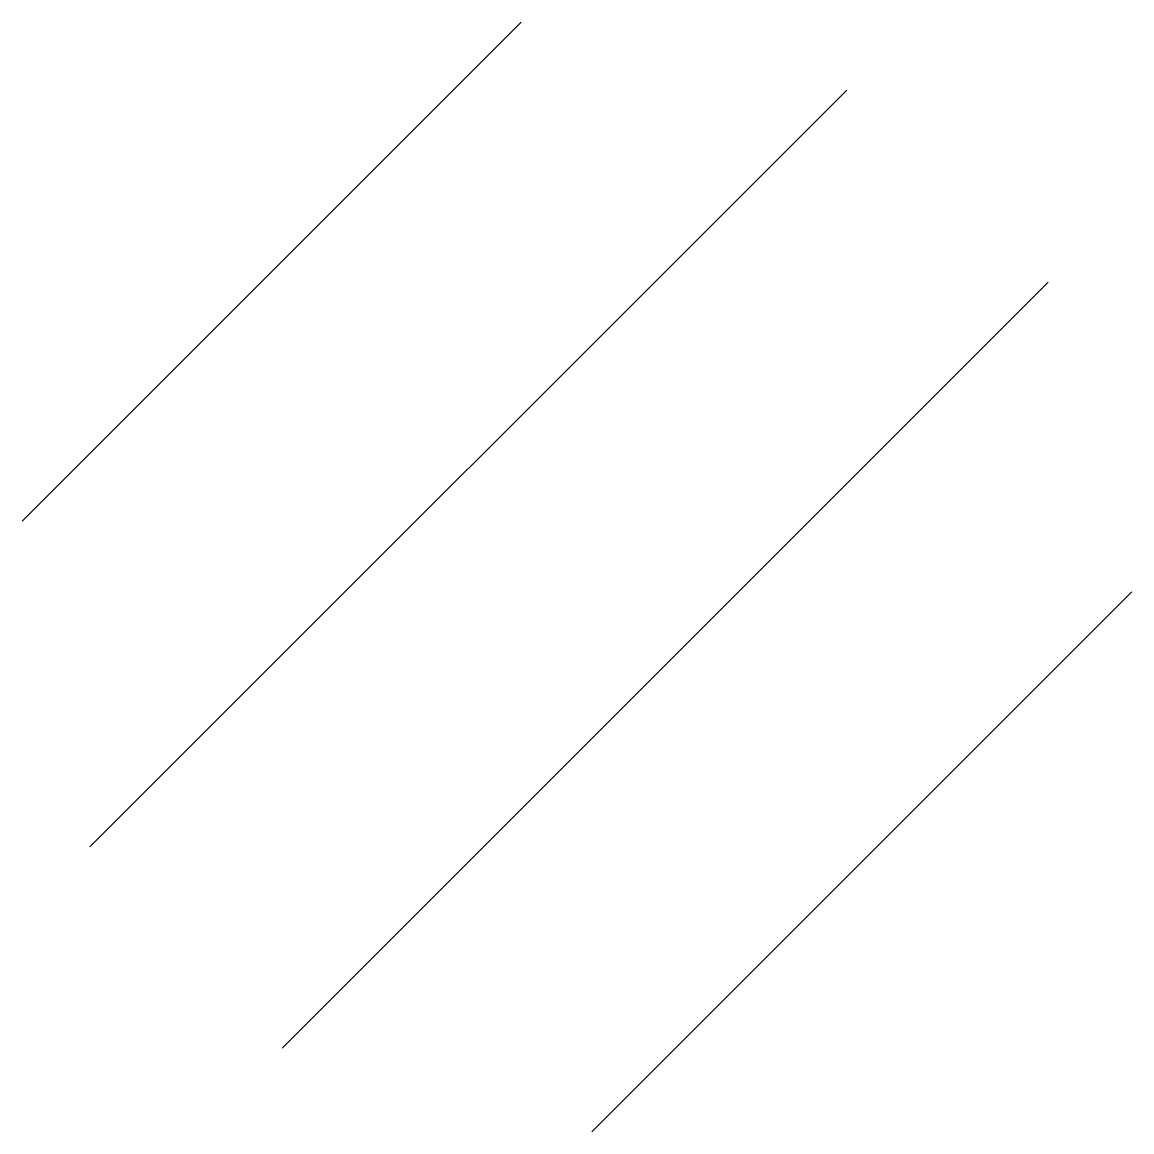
# Paper-space layout 'Layout1' of a CAD drawing. Extents: x -0.0199 to 0.02, y -0.02 to 0.0199.
import ezdxf

# ---------------------------------------------------------------- set-up
doc = ezdxf.new("R2010")
doc.units = 0
doc.layers.get('0').update_dxf_attribs({"linetype": 'CONTINUOUS'})
doc.layers.add('ACERO', color=5, linetype='CONTINUOUS')

# ---------------------------------------------------------------- blocks, each defined once
blk = doc.blocks.new('*X')
at = {"color": 0}
for p, q in [((3.716836, 4.593648), (3.734781, 4.611594)), ((3.719274, 4.581945), (3.746485, 4.609155)), ((3.726178, 4.574706), (3.753723, 4.602252)), ((3.737312, 4.571698), (3.756731, 4.591117))]:
    blk.add_line(p, q, dxfattribs=at)

psp = doc.layouts.get("Layout1")

# ---------------------------------------------------------------- block references
at = {"layer": 'ACERO', "color": 0}
psp.add_blockref('*X', (-3.73674, -4.59169), dxfattribs=at)

doc.saveas('drawing.dxf')
